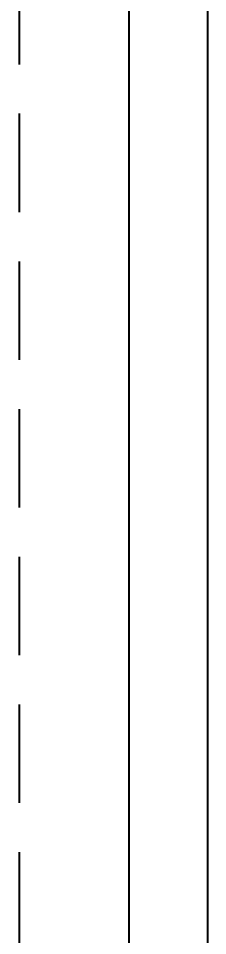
# Model space of a CAD drawing. Header units: inches. Extents: x 116 to 385, y -28932 to 7645.
# Drawn here: x 128.725 to 129.204, y 90.19 to 92.519 of the extents above; entities that cross this region are included whole.
import ezdxf

# ---------------------------------------------------------------- set-up
doc = ezdxf.new("R2010")
doc.units = ezdxf.units.IN
doc.header["$MEASUREMENT"] = 0
doc.linetypes.add('DASHED2', pattern=[0.375, 0.25, -0.125])
doc.styles.get("Standard").update_dxf_attribs({"font": 'arial.ttf'})
doc.dimstyles.get("Standard").update_dxf_attribs({"dimtxt": 0.18, "dimasz": 0.18, "dimexe": 0.18, "dimexo": 0.0625, "dimgap": 0.09, "dimtad": 0, "dimtih": 1, "dimtoh": 1, "dimdec": 4, "dimzin": 0, "dimdsep": 46, "dimtxsty": 'Standard', "dimcen": 0.09, "dimadec": 0, "dimazin": 0, "dimtfac": 1, "dimtdec": 4, "dimtofl": 0, "dimtmove": 0, "dimatfit": 3, "dimfxl": 1, "dimtolj": 1, "dimtzin": 0, "dimarcsym": 0})

# ---------------------------------------------------------------- blocks, each defined once
blk = doc.blocks.new('*D313')
at = {"color": 0, "lineweight": -2, "transparency": 16777216}
for p, q in [((128.942, 93.2115), (127.224, 93.2115)), ((127.404, 93.0315), (127.404, 90.3311)), ((127.404, 87.267), (127.404, 89.9673)), ((128.942, 87.087), (127.224, 87.087))]:
    blk.add_line(p, q, dxfattribs=at)
at = {"color": 0, "transparency": 16777216}
for points in [[(127.374, 93.0315), (127.434, 93.0315), (127.404, 93.2115)], [(127.374, 87.267), (127.434, 87.267), (127.404, 87.087)]]:
    blk.add_solid(points, dxfattribs=at)
at = {"layer": 'Defpoints', "color": 0, "transparency": 16777216}
for p in [(129.0045, 93.2115), (127.404, 87.087), (129.0045, 87.087)]:
    blk.add_point(p, dxfattribs=at)
at = {"color": 0, "transparency": 16777216, "insert": (127.404, 90.1492), "char_height": 0.18, "attachment_point": 5}
blk.add_mtext('\\A1;6.1245', dxfattribs=at)

msp = doc.modelspace()

# ---------------------------------------------------------------- linework, layer by layer
for p, q in [((129.0045, 93.415), (129.0045, 66.957)), ((129.2045, 93.415), (129.2045, 66.957)), ((129.0045, 93.217), (129.0045, 87.087))]:
    msp.add_line(p, q)
at = {"linetype": 'DASHED2'}
msp.add_line((128.72631, 93.40243), (128.72631, 66.05441), dxfattribs=at)

# ---------------------------------------------------------------- dimensions: what is measured, and where the dimension line sits
dim = msp.add_linear_dim(base=(127.40402, 87.087), p1=(129.0045, 93.21148), p2=(129.0045, 87.087), angle=90, dimstyle='Standard')
dim.commit()
dim.dimension.update_dxf_attribs({"geometry": '*D313', "text_midpoint": (127.40402, 90.14924)})

doc.saveas('drawing.dxf')
